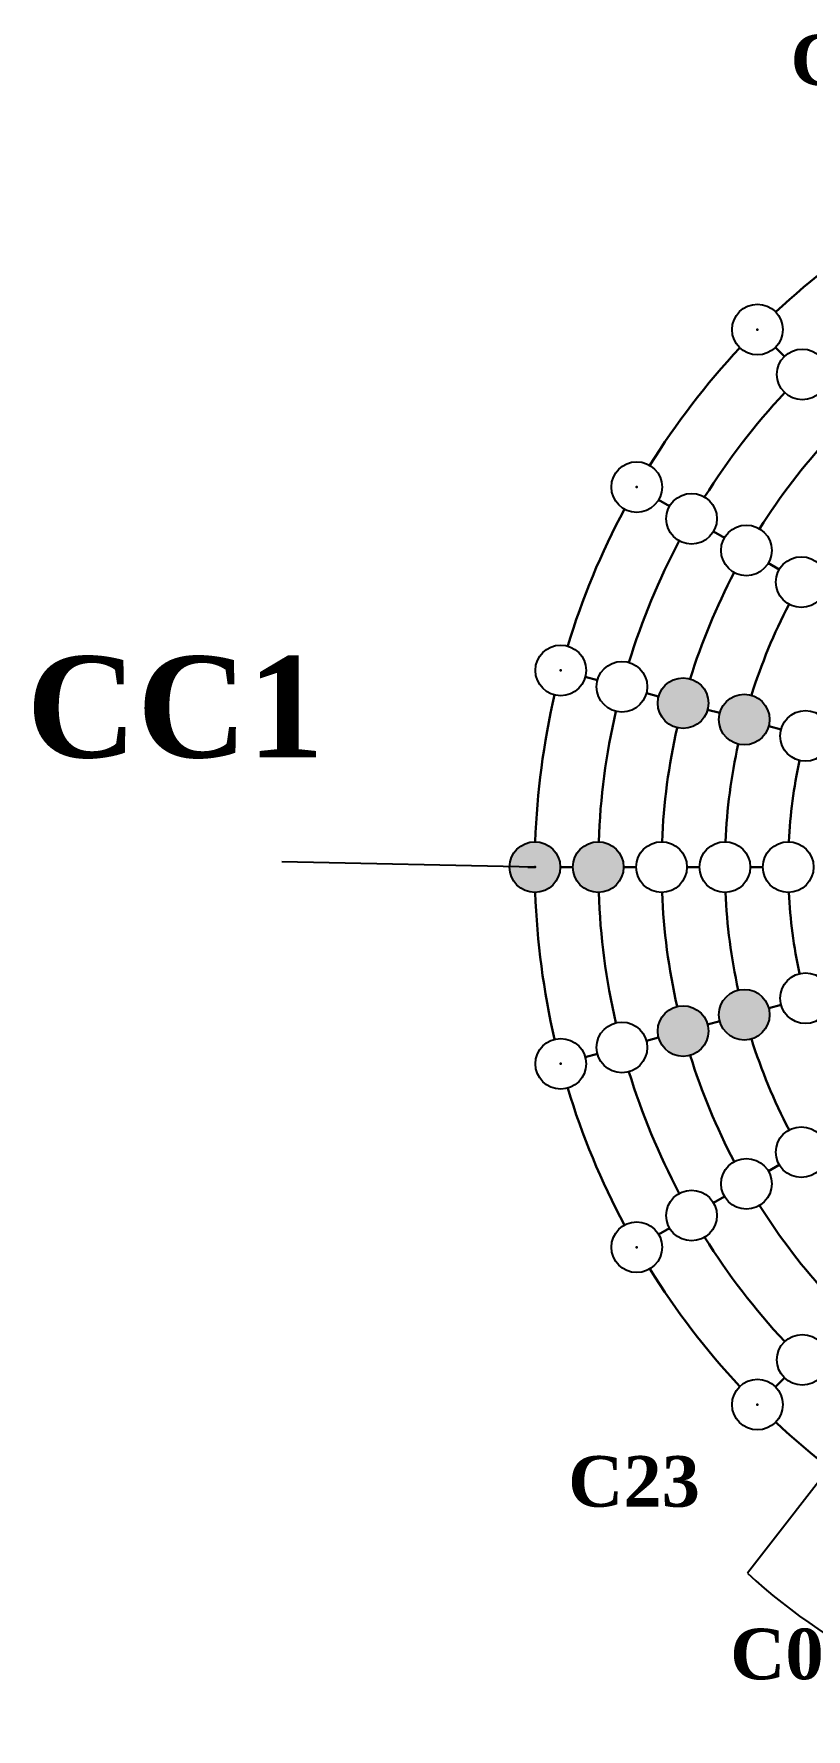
# Model space of a CAD drawing. Header units: inches. Extents: x 53 to 275, y 28 to 179.
# Drawn here: x 112.36 to 127.6, y 88.1 to 121.55 of the extents above; entities that cross this region are included whole.
import ezdxf

# ---------------------------------------------------------------- set-up
doc = ezdxf.new("R2010")
doc.units = ezdxf.units.IN
doc.header["$MEASUREMENT"] = 0

msp = doc.modelspace()

# ---------------------------------------------------------------- hatches: boundary and pattern name
h = msp.add_hatch(color=4)
h.set_gradient(color1=(242, 238, 13), color2=(243, 240, 32), one_color=1, tint=0.54)
h.paths.add_polyline_path([(149.821, 101.87, 1), (148.821, 101.87, 1)])
h.paths.add_polyline_path([(148.614, 102.193, 1), (147.614, 102.193, 1)])
h.paths.add_polyline_path([(146.407, 100.105, 1), (145.407, 100.105, 1)])
h.paths.add_polyline_path([(145.325, 100.73, 1), (144.325, 100.73, 1)])
h.paths.add_polyline_path([(143.05, 99.802, 1), (142.05, 99.802, 1)])
h.paths.add_polyline_path([(142.166, 100.685, 1), (141.166, 100.685, 1)])
h.paths.add_polyline_path([(137.747, 90.105, 1), (136.747, 90.105, 1)])
h.paths.add_polyline_path([(137.747, 91.355, 1), (136.747, 91.355, 1)])
h.paths.add_polyline_path([(140.982, 93.031, 1), (139.982, 93.031, 1)])
h.paths.add_polyline_path([(140.659, 94.238, 1), (139.659, 94.238, 1)])
h.paths.add_polyline_path([(142.747, 96.445, 1), (141.747, 96.445, 1)])
h.paths.add_polyline_path([(142.122, 97.527, 1), (141.122, 97.527, 1)])
h.paths.add_polyline_path([(122.747, 105.105, 1), (121.747, 105.105, 1)])
h.paths.add_polyline_path([(123.997, 105.105, 1), (122.997, 105.105, 1)])
h.paths.add_polyline_path([(125.673, 101.87, 1), (124.673, 101.87, 1)])
h.paths.add_polyline_path([(126.88, 102.193, 1), (125.88, 102.193, 1)])
h.paths.add_polyline_path([(129.087, 100.105, 1), (128.087, 100.105, 1)])
h.paths.add_polyline_path([(130.169, 100.73, 1), (129.169, 100.73, 1)])
h.paths.add_polyline_path([(132.444, 99.802, 1), (131.444, 99.802, 1)])
h.paths.add_polyline_path([(133.328, 100.685, 1), (132.328, 100.685, 1)])
h.paths.add_polyline_path([(134.512, 93.031, 1), (133.512, 93.031, 1)])
h.paths.add_polyline_path([(134.835, 94.238, 1), (133.835, 94.238, 1)])
h.paths.add_polyline_path([(132.747, 96.445, 1), (131.747, 96.445, 1)])
h.paths.add_polyline_path([(133.372, 97.527, 1), (132.372, 97.527, 1)])
h.paths.add_polyline_path([(125.673, 108.34, 1), (124.673, 108.34, 1)])
h.paths.add_polyline_path([(126.88, 108.017, 1), (125.88, 108.017, 1)])
h.paths.add_polyline_path([(129.087, 110.105, 1), (128.087, 110.105, 1)])
h.paths.add_polyline_path([(130.169, 109.48, 1), (129.169, 109.48, 1)])

# ---------------------------------------------------------------- linework, layer by layer
at = {"lineweight": 30}
for p, q in [((126.994, 115.358), (127.171, 115.181)), ((124.906, 112.23), (124.69, 112.355)), ((125.989, 111.605), (125.772, 111.73)), ((127.071, 110.98), (126.855, 111.105)), ((123.483, 108.793), (123.241, 108.858)), ((124.69, 108.47), (124.449, 108.534)), ((125.897, 108.146), (125.656, 108.211)), ((127.105, 107.823), (126.863, 107.887)), ((122.111, 105.105), (122.247, 105.105)), ((122.747, 105.105), (122.997, 105.105)), ((123.997, 105.105), (124.247, 105.105)), ((125.247, 105.105), (125.497, 105.105)), ((126.497, 105.105), (126.747, 105.105)), ((126.863, 102.323), (127.105, 102.387)), ((125.656, 101.999), (125.897, 102.064)), ((124.449, 101.676), (124.69, 101.74)), ((123.241, 101.352), (123.483, 101.417)), ((126.855, 99.105), (127.071, 99.23)), ((125.772, 98.48), (125.989, 98.605)), ((124.69, 97.855), (124.906, 97.98)), ((127.171, 95.029), (126.994, 94.852))]:
    msp.add_line(p, q, dxfattribs=at)
at = {"color": 4}
msp.add_line((122.247, 105.105), (117.253, 105.208), dxfattribs=at)
at = {"color": 1}
msp.add_line((137.247, 105.1), (126.442, 91.171), dxfattribs=at)
at = {"color": 4}
for centre in [(126.64, 115.712), (127.524, 114.828), (124.257, 112.605), (125.339, 111.98), (126.422, 111.355), (127.504, 110.73), (122.758, 108.987), (123.966, 108.664), (125.173, 108.34), (126.38, 108.017), (127.588, 107.693), (122.247, 105.105), (123.497, 105.105), (124.747, 105.105), (125.997, 105.105), (127.247, 105.105), (127.588, 102.517), (125.173, 101.87), (126.38, 102.193), (123.966, 101.546), (122.758, 101.223), (127.504, 99.48), (126.422, 98.855), (125.339, 98.23), (124.257, 97.605), (127.524, 95.382), (126.64, 94.498)]:
    msp.add_circle(centre, 0.5, dxfattribs=at)
at = {"lineweight": 30}
for radius, start, end in [(15, 121.9099, 133.0901), (15, 136.9099, 148.0901), (13.75, 137.0836, 147.9164), (12.5, 137.292, 147.708), (15, 151.9099, 163.0901), (13.75, 152.0836, 162.9164), (12.5, 152.292, 162.708), (11.25, 152.5467, 162.4533), (15, 166.9099, 178.0901), (13.75, 167.0836, 177.9164), (12.5, 167.292, 177.708), (11.25, 167.5467, 177.4533), (10, 167.8651, 177.1349), (15, 181.9099, 193.0901), (13.75, 182.0836, 192.9164), (12.5, 182.292, 192.708), (11.25, 182.5467, 192.4533), (10, 182.8651, 192.1349), (11.25, 197.5467, 207.4533), (12.5, 197.292, 207.708), (13.75, 197.0836, 207.9164), (15, 196.9099, 208.0901), (12.5, 212.292, 222.708), (13.75, 212.0836, 222.9164), (15, 211.9099, 223.0901), (15, 226.9099, 238.0901)]:
    msp.add_arc((137.247, 105.105), radius, start, end, dxfattribs=at)
at = {"color": 1}
msp.add_arc((134.838, 100.363), 12.45, 227.5894, 260.1793, dxfattribs=at)
at = {"lineweight": 30}
for p in [(126.64, 115.712), (124.257, 112.605), (122.758, 108.987), (122.247, 105.105), (122.758, 101.223), (124.257, 97.605), (126.64, 94.498)]:
    msp.add_point(p, dxfattribs=at)

# ---------------------------------------------------------------- texts
at = {"color": 1, "attachment_point": 1}
for s, insert, char_height, width in [('{\\fTimes New Roman|b1|i0|c0|p18;C16}', (127.292, 121.535), 1, 2.68846), ('{\\fTimes New Roman|b1|i0|c0|p18;CC1}', (112.213, 109.268), 2, 5.46482), ('{\\fTimes New Roman|b1|i0|c0|p18;C23}', (122.903, 93.484), 1, 3.08995), ('{\\fTimes New Roman|b1|i0|c0|p18;C0}', (126.101, 90.078), 1, 1.78792)]:
    msp.add_mtext(s, dxfattribs=dict(at, insert=insert, char_height=char_height, width=width))

doc.saveas('drawing.dxf')
